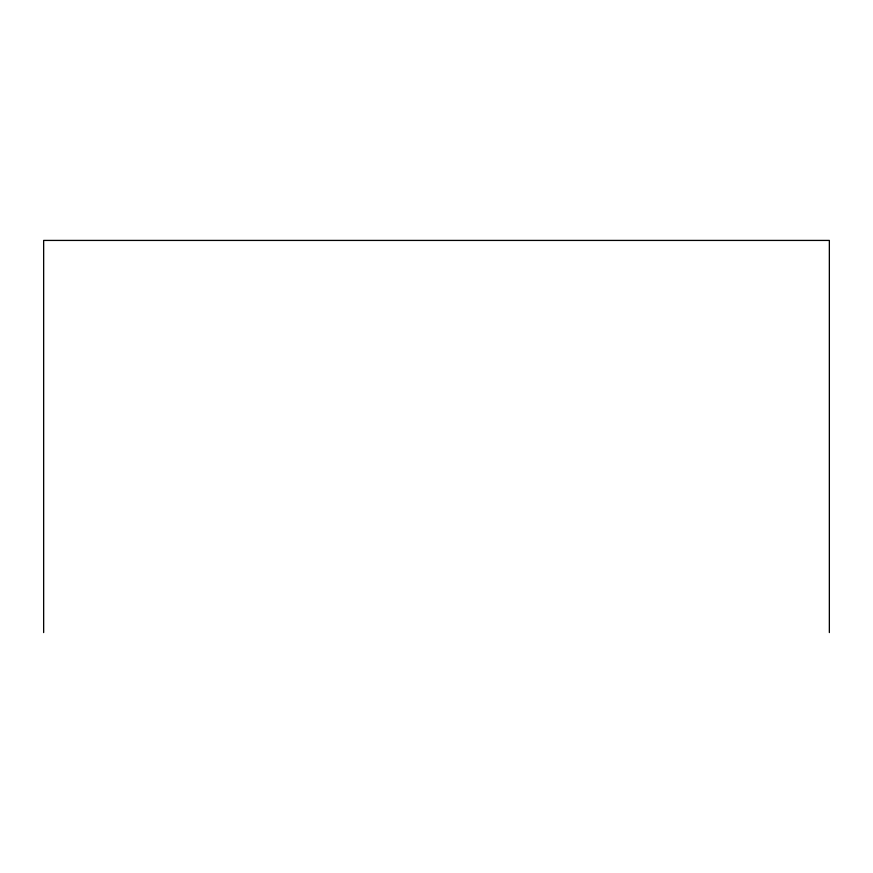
<?xml version="1.0" encoding="UTF-8"?>
<svg xmlns="http://www.w3.org/2000/svg" width="873" height="873" viewBox="0 0 873 873"><rect width="100%" height="100%" fill="white"/><g stroke="black" fill="none" stroke-linecap="round" stroke-linejoin="round"><path stroke-width="1.31" d="M829.35 632.576L829.35 240.424L43.65 240.424L43.65 632.576"/></g></svg>
